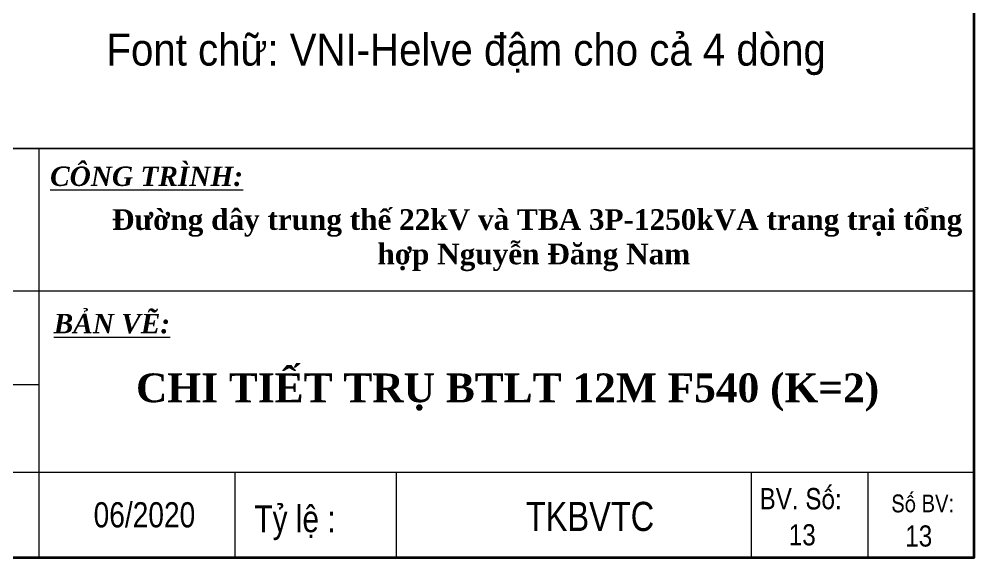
# Model space of a CAD drawing. Header units: millimetres. Extents: x 330554 to 656471, y 11007 to 130943.
# Drawn here: x 523711 to 527737, y 45325 to 47596 of the extents above; entities that cross this region are included whole.
import ezdxf
from ezdxf.enums import TextEntityAlignment as Align

# ---------------------------------------------------------------- set-up
doc = ezdxf.new("R2010")
doc.units = ezdxf.units.MM
doc.header["$LTSCALE"] = 6
for name, color, linetype, lineweight in [('Khung', 7, 'Continuous', 20), ('Khung ten', 7, 'Continuous', 20), ('netlonkhungten', 32, 'Continuous', 35), ('Text', 7, 'Continuous', 13)]:
    doc.layers.add(name, color=color, linetype=linetype, lineweight=lineweight)
doc.styles.add('ktenBCKT_6o$0$VN', font='arial.ttf')
doc.styles.add('VN', font='VHELVEN.TTF')
doc.styles.add('VNI-HELVE', font='VHELVEN.TTF', dxfattribs={"width": 0.9})
doc.styles.add('Vni-helvecondense', font='VHELVCN.TTF')

msp = doc.modelspace()

# ---------------------------------------------------------------- linework, layer by layer
at = {"layer": 'Khung'}
for points in [[(527736.619, 45325.24), (527736.619, 47051.486), (520776.418, 47051.486), (520776.418, 45325.24)], [(521828.902, 47051.486), (527736.619, 47051.486)], [(523793.933, 47051.486), (523793.933, 45325.24)], [(520776.418, 46451.417), (527736.619, 46451.417)], [(520776.418, 46055.578), (523793.933, 46055.578)], [(520785.149, 45686.263), (527736.619, 45686.263)], [(524620.927, 45686.263), (524620.927, 45325.24)], [(525300.06, 45686.263), (525300.06, 45325.24)], [(526797.434, 45686.263), (526797.434, 45325.24)], [(527289.53, 45686.263), (527289.53, 45325.24)], [(520776.418, 45325.24), (527736.619, 45325.24)]]:
    msp.add_lwpolyline(points, dxfattribs=at)
at = {"layer": 'netlonkhungten'}
msp.add_lwpolyline([(510215.968, 58017.029), (527736.619, 58017.029), (527736.619, 45325.24), (510215.968, 45325.24)], close=True, dxfattribs=at)

# ---------------------------------------------------------------- texts
at = {"layer": 'Khung ten', "color": 4, "attachment_point": 5, "style": 'VN'}
for s, insert, char_height, width in [(' {\\fTimes New Roman|b1|i0|c0|p18;\\H1.227x;Đường dây trung thế 22kV và TBA 3P-1250kVA trang trại tổng hợp Nguyễn Đăng Nam}', (525881.116, 46664.304), 70.956786, 3606.73585), ('{\\fTimes New Roman|b1|i0|c0|p18;CHI TIẾT TRỤ BTLT 12M F540 (K=2) }', (525770.494, 46022.476), 121.125, 3333.26445)]:
    msp.add_mtext(s, dxfattribs=dict(at, insert=insert, char_height=char_height, width=width))
at = {"layer": 'Text', "style": 'VNI-HELVE', "width": 0.9}
msp.add_text('Font chöõ: VNI-Helve ñaäm cho caû 4 doøng', height=134.784, dxfattribs=at).set_placement((524079.14, 47400.498))
at = {"layer": 'Text', "style": 'Vni-helvecondense'}
for s, height, p in [('BV. Soá: ', 89.2467, (526833.006, 45530.261)), (' Soá BV: ', 74.3722, (527364.77, 45517.684))]:
    msp.add_text(s, height=height, dxfattribs=at).set_placement(p)
for p in [(527012.903, 45377.958), (527504.032, 45373.002)]:
    msp.add_text('13', height=89.2467, dxfattribs=at).set_placement(p, align=Align.CENTER)
at = {"layer": 'Text'}
for s, insert, char_height, width, attachment_point, style in [('{\\fTimes New Roman|b1|i1|c0|p18;\\LCÔNG TRÌNH: }', (524248.279, 46933.195), 81.81331, 3571.17693, 5, 'ktenBCKT_6o$0$VN'), ('{\\fTimes New Roman|b1|i1|c0|p18;\\LBẢN VẼ: }', (524102.136, 46312.158), 81.81331, 3571.17693, 5, 'ktenBCKT_6o$0$VN'), ('{\\W0.8; 06\\fArial|b0|i0|c238|p34;/20\\fArial|b0|i0|c0|p34;20}', (523992.138, 45506.256), 106.08955, 680.66751, 4, 'VN'), ('{\\fArial|b0|i0|c238|p34;\\W0.8;T\\fArial|b0|i0|c0|p34;ỷ lệ : }', (524703.041, 45472.95), 112.49331, 1255.21234, 4, 'VN'), ('{\\W0.8;TKBVTC}', (525847.699, 45499.267), 122.71997, 1141.10213, 4, 'VN')]:
    msp.add_mtext(s, dxfattribs=dict(at, insert=insert, char_height=char_height, width=width, attachment_point=attachment_point, style=style))

doc.saveas('drawing.dxf')
